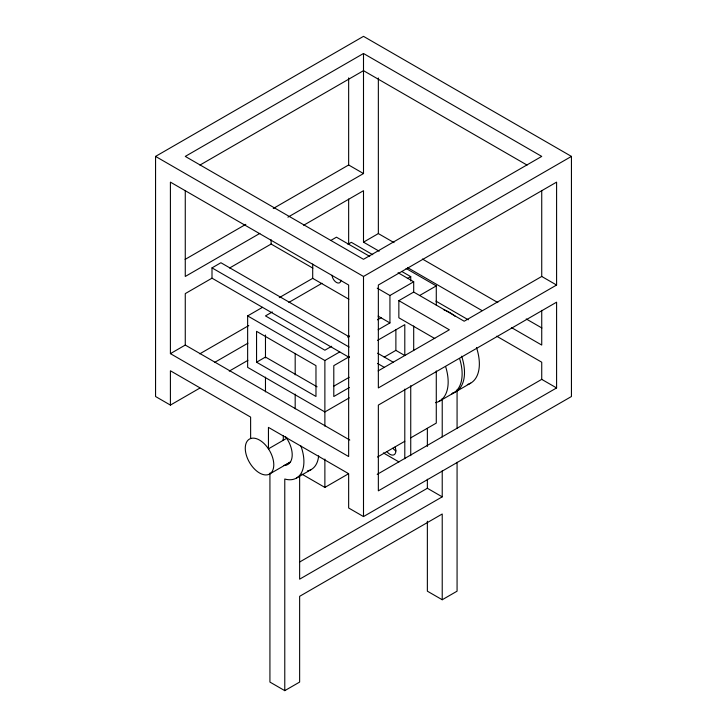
<?xml version="1.0" encoding="UTF-8"?>
<svg xmlns="http://www.w3.org/2000/svg" width="727" height="727" viewBox="0 0 727 727"><rect width="100%" height="100%" fill="white"/><g stroke="black" fill="none" stroke-linecap="round" stroke-linejoin="round"><path stroke-width="1.09" d="M199.834 388.1L170.409 405.093L155.56 396.515L155.56 156.405L363.5 36.35L571.44 156.405L571.44 396.515L363.5 516.57L348.651 507.991L348.651 473.695L268.445 427.385L268.445 448.841L287.047 438.099M363.5 53.498L185.267 156.405L363.5 259.303L541.733 156.405L363.5 53.498L363.5 173.553L287.928 217.182M199.952 165.074L363.5 70.655L527.048 165.074M185.103 259.403L245.817 224.352M273.243 208.513L348.651 164.984L363.5 173.553M259.857 233.394L185.267 276.46L185.267 190.519M349.451 357.53L212.002 278.177L212.002 267.881L220.908 262.738L349.205 336.81M212.002 278.177L185.267 293.608L185.267 345.061L349.787 440.053M229.605 268.009L271.116 244.045L312.874 268.154M303.632 225.27L363.5 190.71L363.5 242.164L379.167 251.206M330.767 240.473L336.465 237.184L369.707 256.377M347.924 244.29L351.323 242.327L372.751 254.704M170.409 353.64L348.651 456.538L348.651 285.029L170.409 182.132L170.409 353.64L185.267 345.061M363.5 242.164L378.349 233.585L394.025 242.627M349.287 397.86L324.878 411.945L247.643 367.362L247.643 315.909L262.502 307.33M279.277 297.643L312.701 278.35L348.887 299.233M199.789 353.831L248.761 325.56M272.289 311.965L265.473 315.909L324.878 350.205L331.703 346.27M288.855 302.405L321.988 283.276M214.647 362.4L247.943 343.18M155.56 156.405L363.5 276.46L571.44 156.405M229.259 371.115L247.898 360.356M256.558 362.21L315.972 396.46L315.972 365.645L256.558 331.339L256.558 362.21L265.473 357.066L317.09 386.828M407.338 278.586L410.737 276.633L410.737 280.995M377.231 288.156L389.936 295.498L413.699 281.776L413.699 292.063L464.199 321.225L541.733 276.46L556.591 285.039L556.591 182.132L378.349 285.029L378.349 387.936L556.591 285.039M434.782 338.537L398.85 317.79L398.85 300.642L413.699 292.063M347.597 337.092L349.569 335.956M377.504 319.825L381.402 317.572M419.579 295.535L436.282 285.893L436.282 305.167M247.643 315.909L324.878 360.501L339.736 351.923M378.14 329.749L389.936 322.933L389.936 295.498M349.351 356.657L333.793 365.645L333.793 396.515L349.351 387.527M377.558 340.372L404.794 324.651L404.794 355.521L395.879 350.378L384.21 357.111M333.638 386.273L349.196 377.295M378.131 370.915L449.35 329.794L398.85 300.642M269.481 474.077L290.618 461.872M284.775 465.389L290.346 462.172M296.443 478.075L311.292 469.497M438.954 401.449L453.939 392.789M455.802 391.735L470.651 383.156M301.887 474.131L324.878 487.417L348.269 473.913M377.504 457.029L404.794 441.28M410.737 437.845L436.282 423.096L436.282 370.934M377.213 474.349L541.733 379.367L556.591 387.936L556.591 302.187L378.349 405.084L378.349 490.843L556.591 387.936M299.533 562.08L427.367 488.271L442.225 496.85L442.225 470.851M442.225 496.85L299.633 579.174L299.633 476.112M269.926 473.104L269.926 682.071L284.775 690.65L299.633 682.071L299.633 596.322L442.225 513.998L442.225 599.748L457.074 591.178L457.074 462.29M422.423 259.03L497.831 302.559M526.23 318.962L541.897 328.004M407.565 267.6L482.001 310.574M511.381 327.532L541.733 345.061L541.733 310.384M406.084 268.463L436.282 285.893M401.967 271.571L410.737 276.633M398.06 272.743L413.699 281.776M435.973 301.151L468.288 319.807M496.686 336.201L541.733 362.21L541.733 379.367M378.104 316.109L389.936 322.933M377.604 353.204L393.271 362.246M212.002 267.881L349.105 347.043M377.504 363.436L384.356 367.399M383.365 452.921L398.95 461.918M442.225 599.748L427.367 591.178L427.367 521.223M283.021 439.862L283.294 440.262L283.294 435.746M250.633 438.535L250.615 417.098L170.409 370.788L170.409 405.093M541.733 190.519L541.733 276.46M457.074 389.926L457.074 428.367M442.225 398.496L442.225 436.936M427.367 428.357L427.367 446.451M427.367 479.229L427.367 488.271M413.699 325.996L413.699 350.605M410.737 385.683L410.737 455.684M404.794 389.118L404.794 458.737M395.879 329.431L395.879 350.378M378.349 77.98L378.349 233.585M363.5 276.46L363.5 516.57M348.651 77.907L348.651 164.984M348.651 199.053L348.651 244.19M324.878 360.501L324.878 426.176M324.878 459.064L324.878 487.417M312.701 264.074L312.701 278.35M295.18 353.413L295.18 374.896M295.18 394.125L295.18 408.819M284.775 690.65L284.775 479.02L285.82 479.293A36.032 20.801 60 0 0 300.896 445.978M271.116 239.756L271.116 244.045M265.473 335.02L265.473 357.866M265.473 377.14L265.473 391.88M318.635 455.82A36.032 20.801 60 0 1 307.43 470.923M461.645 356.194A42.012 24.255 60 0 1 452.494 393.125M285.484 436.591A21.001 12.132 60 0 1 285.12 465.353L284.484 465.416A21.001 12.132 60 0 1 283.839 465.425M476.503 347.615A42.012 24.255 60 0 1 467.343 384.547M443.852 309.793A42.012 24.255 60 0 1 455.438 316.481M340.918 280.14A6.298 3.635 60 0 1 336.574 282.521A6.298 3.635 60 0 1 332.03 275.26M395.879 450.885A8.406 4.853 60 0 1 392.907 448.25M395.079 446.996A8.406 4.853 60 0 1 394.143 454.729A8.406 4.853 60 0 1 386.964 451.676M445.606 366.544A42.012 24.255 60 0 1 435.573 402.703M459.573 358.484A42.012 24.255 60 0 1 451.83 393.898M268.717 449.259L268.172 448.441A20.165 11.641 60 0 0 253.287 438.136A20.165 11.641 60 0 0 245.272 448.096L245.281 448.904A20.165 11.641 60 0 0 259.693 473.095A20.165 11.641 60 0 0 273.788 464.989L273.779 464.18A20.165 11.641 60 0 0 268.717 449.259"/></g></svg>
